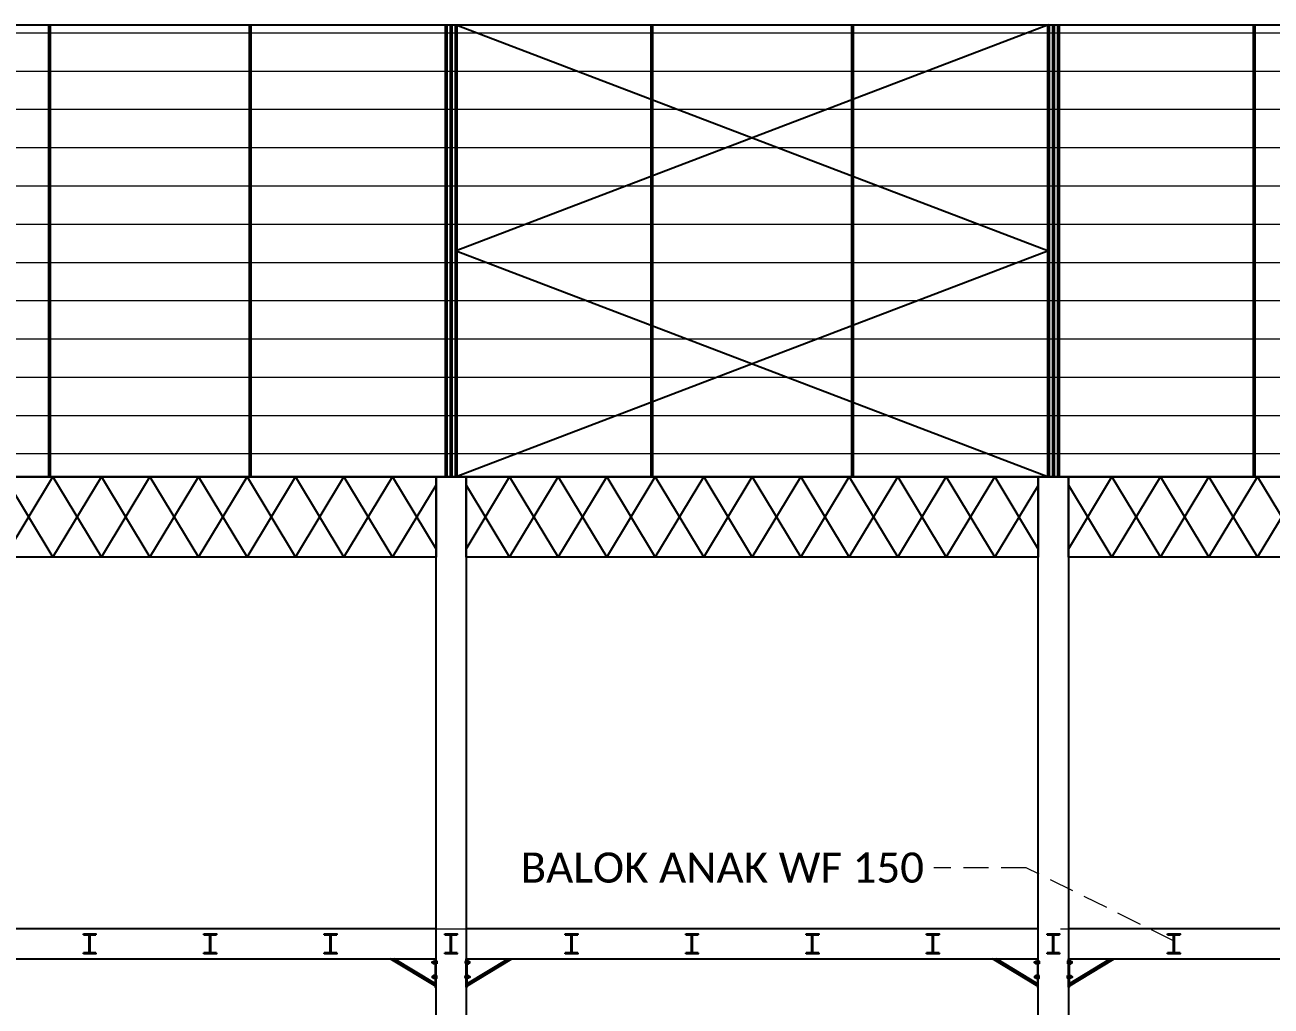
# Model space of a CAD drawing. Header units: millimetres. Extents: x 2175 to 3376, y 1504 to 1740.
# Drawn here: x 3338.5 to 3350.92, y 1617.56 to 1627.33 of the extents above; entities that cross this region are included whole.
import ezdxf

# ---------------------------------------------------------------- set-up
doc = ezdxf.new("R2010")
doc.units = ezdxf.units.MM
for name, pattern in [('DASHDOT2', [12.7, 6.35, -3.175, 0, -3.175]), ('DASHED', [19.05, 12.7, -6.35]), ('HIDDEN', [0.375, 0.25, -0.125])]:
    doc.linetypes.add(name, pattern=pattern)
for name, color, linetype in [('Atap', 3, 'Continuous'), ('GR', 7, 'Continuous'), ('HELP', 251, 'Continuous'), ('KOP TEKS', 1, 'Continuous'), ('SUNGAI', 150, 'Continuous'), ('TEXT', 7, 'Continuous'), ('WF 150', 5, 'Continuous')]:
    doc.layers.add(name, color=color, linetype=linetype)
doc.layers.add('Garis Dim', color=131, linetype='DASHED', lineweight=9)
doc.layers.add('HAT', color=8, linetype='Continuous', lineweight=9)
doc.styles.get("Standard").update_dxf_attribs({"font": 'arial.ttf'})

# ---------------------------------------------------------------- blocks, each defined once
blk = doc.blocks.new('BLK150')
at = {"layer": 'KOP TEKS', "color": 232}
for p, q in [((12566.28, -658.52), (12566.155, -658.52)), ((12566.212, -658.7), (12566.212, -658.52)), ((12566.222, -658.7), (12566.222, -658.52)), ((12566.28, -658.52), (12566.28, -658.51)), ((12566.222, -658.61), (12566.212, -658.61)), ((12566.155, -658.7), (12566.28, -658.7)), ((12566.28, -658.71), (12566.28, -658.7))]:
    blk.add_line(p, q, dxfattribs=at)
for points in [[(12566.28, -658.51), (12566.155, -658.51), (12566.155, -658.52)], [(12566.155, -658.7), (12566.155, -658.71), (12566.28, -658.71)]]:
    blk.add_lwpolyline(points, dxfattribs=at)

msp = doc.modelspace()

# ---------------------------------------------------------------- hatches: boundary and pattern name
at = {"layer": 'HAT', "lineweight": 0, "ltscale": 0.3, "true_color": 0x939598}
h = msp.add_hatch(dxfattribs=at)
h.set_pattern_fill('LINE', color=252, scale=0.12)
h.set_pattern_definition([(0, (-9457.1528, 2275.71535), (0, 0.381), [])])
h.paths.add_polyline_path([(3245.748, 1627.331), (3367.748, 1627.331), (3367.748, 1622.831), (3245.748, 1622.831)])

# ---------------------------------------------------------------- linework, layer by layer
at = {"color": 1, "lineweight": 50}
for p, q in [((3338.748, 1627.331), (3338.748, 1622.831)), ((3340.748, 1627.331), (3340.748, 1622.831)), ((3342.748, 1627.331), (3342.748, 1622.831)), ((3342.748, 1627.331), (3342.748, 1622.831)), ((3344.748, 1627.331), (3344.748, 1622.831)), ((3346.748, 1627.331), (3346.748, 1622.831)), ((3348.748, 1627.331), (3348.748, 1622.831)), ((3348.748, 1627.331), (3348.748, 1622.831)), ((3350.748, 1627.331), (3350.748, 1622.831))]:
    msp.add_line(p, q, dxfattribs=at)
for points in [[(3336.897, 1622.75), (3337.331, 1622.031), (3337.815, 1622.831), (3338.298, 1622.031), (3338.781, 1622.831), (3339.265, 1622.031), (3339.748, 1622.831), (3340.231, 1622.031), (3340.715, 1622.831), (3341.198, 1622.031), (3341.681, 1622.831), (3342.165, 1622.031), (3342.599, 1622.75)], [(3336.897, 1622.113), (3337.331, 1622.831), (3337.815, 1622.031), (3338.298, 1622.831), (3338.781, 1622.031), (3339.265, 1622.831), (3339.748, 1622.031), (3340.231, 1622.831), (3340.715, 1622.031), (3341.198, 1622.831), (3341.681, 1622.031), (3342.165, 1622.831), (3342.598, 1622.113)], [(3336.897, 1622.75), (3337.331, 1622.031), (3337.815, 1622.831), (3338.298, 1622.031), (3338.781, 1622.831), (3339.265, 1622.031), (3339.748, 1622.831), (3340.231, 1622.031), (3340.715, 1622.831), (3341.198, 1622.031), (3341.681, 1622.831), (3342.165, 1622.031), (3342.599, 1622.75)], [(3336.897, 1622.113), (3337.331, 1622.831), (3337.815, 1622.031), (3338.298, 1622.831), (3338.781, 1622.031), (3339.265, 1622.831), (3339.748, 1622.031), (3340.231, 1622.831), (3340.715, 1622.031), (3341.198, 1622.831), (3341.681, 1622.031), (3342.165, 1622.831), (3342.598, 1622.113)], [(3342.897, 1622.75), (3343.331, 1622.031), (3343.815, 1622.831), (3344.298, 1622.031), (3344.781, 1622.831), (3345.265, 1622.031), (3345.748, 1622.831), (3346.231, 1622.031), (3346.715, 1622.831), (3347.198, 1622.031), (3347.681, 1622.831), (3348.165, 1622.031), (3348.599, 1622.75)], [(3342.897, 1622.113), (3343.331, 1622.831), (3343.815, 1622.031), (3344.298, 1622.831), (3344.781, 1622.031), (3345.265, 1622.831), (3345.748, 1622.031), (3346.231, 1622.831), (3346.715, 1622.031), (3347.198, 1622.831), (3347.681, 1622.031), (3348.165, 1622.831), (3348.598, 1622.113)], [(3342.897, 1622.75), (3343.331, 1622.031), (3343.815, 1622.831), (3344.298, 1622.031), (3344.781, 1622.831), (3345.265, 1622.031), (3345.748, 1622.831), (3346.231, 1622.031), (3346.715, 1622.831), (3347.198, 1622.031), (3347.681, 1622.831), (3348.165, 1622.031), (3348.599, 1622.75)], [(3342.897, 1622.113), (3343.331, 1622.831), (3343.815, 1622.031), (3344.298, 1622.831), (3344.781, 1622.031), (3345.265, 1622.831), (3345.748, 1622.031), (3346.231, 1622.831), (3346.715, 1622.031), (3347.198, 1622.831), (3347.681, 1622.031), (3348.165, 1622.831), (3348.598, 1622.113)], [(3348.897, 1622.75), (3349.331, 1622.031), (3349.815, 1622.831), (3350.298, 1622.031), (3350.781, 1622.831), (3351.265, 1622.031), (3351.748, 1622.831), (3352.231, 1622.031), (3352.715, 1622.831), (3353.198, 1622.031), (3353.681, 1622.831), (3354.165, 1622.031), (3354.599, 1622.75)], [(3348.897, 1622.113), (3349.331, 1622.831), (3349.815, 1622.031), (3350.298, 1622.831), (3350.781, 1622.031), (3351.265, 1622.831), (3351.748, 1622.031), (3352.231, 1622.831), (3352.715, 1622.031), (3353.198, 1622.831), (3353.681, 1622.031), (3354.165, 1622.831), (3354.598, 1622.113)], [(3348.897, 1622.75), (3349.331, 1622.031), (3349.815, 1622.831), (3350.298, 1622.031), (3350.781, 1622.831), (3351.265, 1622.031), (3351.748, 1622.831), (3352.231, 1622.031), (3352.715, 1622.831), (3353.198, 1622.031), (3353.681, 1622.831), (3354.165, 1622.031), (3354.599, 1622.75)], [(3348.897, 1622.113), (3349.331, 1622.831), (3349.815, 1622.031), (3350.298, 1622.831), (3350.781, 1622.031), (3351.265, 1622.831), (3351.748, 1622.031), (3352.231, 1622.831), (3352.715, 1622.031), (3353.198, 1622.831), (3353.681, 1622.031), (3354.165, 1622.831), (3354.598, 1622.113)]]:
    msp.add_lwpolyline(points)
at = {"layer": 'Atap'}
for points in [[(3342.798, 1627.331), (3348.698, 1625.081), (3342.798, 1622.831)], [(3348.698, 1627.331), (3342.798, 1625.081), (3348.698, 1622.831)]]:
    msp.add_lwpolyline(points, dxfattribs=at)
at = {"layer": 'Garis Dim', "linetype": 'DASHDOT2', "ltscale": 0.1}
for p, q in [((3243.748, 1627.331), (3372.748, 1627.331)), ((3243.748, 1622.831), (3372.748, 1622.831)), ((3243.748, 1618.331), (3372.748, 1618.331))]:
    msp.add_line(p, q, dxfattribs=at)
at = {"layer": 'Garis Dim', "color": 0, "linetype": 'HIDDEN', "lineweight": 5}
msp.add_lwpolyline([(3349.951, 1618.209), (3348.477, 1618.94), (3347.556, 1618.94)], dxfattribs=at)
at = {"layer": 'GR'}
for points in [[(3245.748, 1627.331), (3367.748, 1627.331), (3367.748, 1622.831), (3245.748, 1622.831)], [(3342.598, 1618.331), (3336.898, 1618.331), (3336.898, 1618.031), (3342.598, 1618.031)], [(3348.598, 1618.331), (3342.898, 1618.331), (3342.898, 1618.031), (3348.598, 1618.031)], [(3354.598, 1618.331), (3348.898, 1618.331), (3348.898, 1618.031), (3354.598, 1618.031)]]:
    msp.add_lwpolyline(points, close=True, dxfattribs=at)
at = {"layer": 'HELP'}
for points in [[(3336.897, 1622.831), (3342.598, 1622.831), (3342.598, 1622.031), (3336.897, 1622.031)], [(3336.897, 1622.831), (3342.598, 1622.831), (3342.598, 1622.031), (3336.897, 1622.031)], [(3342.897, 1622.831), (3348.598, 1622.831), (3348.598, 1622.031), (3342.897, 1622.031)], [(3342.897, 1622.831), (3348.598, 1622.831), (3348.598, 1622.031), (3342.897, 1622.031)], [(3348.897, 1622.831), (3354.598, 1622.831), (3354.598, 1622.031), (3348.897, 1622.031)], [(3348.897, 1622.831), (3354.598, 1622.831), (3354.598, 1622.031), (3348.897, 1622.031)]]:
    msp.add_lwpolyline(points, close=True, dxfattribs=at)
at = {"layer": 'KOP TEKS', "color": 0}
for points in [[(3342.606, 1617.991), (3342.561, 1617.991), (3342.561, 1618.001), (3342.606, 1618.001)], [(3342.581, 1617.983), (3342.573, 1617.983), (3342.573, 1618.01), (3342.581, 1618.01)], [(3342.606, 1617.983), (3342.598, 1617.983), (3342.598, 1618.01), (3342.606, 1618.01)], [(3342.889, 1617.991), (3342.935, 1617.991), (3342.935, 1618.001), (3342.889, 1618.001)], [(3342.89, 1617.983), (3342.898, 1617.983), (3342.898, 1618.01), (3342.89, 1618.01)], [(3342.915, 1617.983), (3342.923, 1617.983), (3342.923, 1618.01), (3342.915, 1618.01)], [(3348.606, 1617.991), (3348.561, 1617.991), (3348.561, 1618.001), (3348.606, 1618.001)], [(3348.581, 1617.983), (3348.573, 1617.983), (3348.573, 1618.01), (3348.581, 1618.01)], [(3348.606, 1617.983), (3348.598, 1617.983), (3348.598, 1618.01), (3348.606, 1618.01)], [(3348.889, 1617.991), (3348.935, 1617.991), (3348.935, 1618.001), (3348.889, 1618.001)], [(3348.89, 1617.983), (3348.898, 1617.983), (3348.898, 1618.01), (3348.89, 1618.01)], [(3348.915, 1617.983), (3348.923, 1617.983), (3348.923, 1618.01), (3348.915, 1618.01)], [(3342.606, 1617.858), (3342.561, 1617.858), (3342.561, 1617.847), (3342.606, 1617.847)], [(3342.581, 1617.865), (3342.573, 1617.865), (3342.573, 1617.839), (3342.581, 1617.839)], [(3342.606, 1617.865), (3342.598, 1617.865), (3342.598, 1617.839), (3342.606, 1617.839)], [(3342.889, 1617.858), (3342.935, 1617.858), (3342.935, 1617.847), (3342.889, 1617.847)], [(3342.89, 1617.865), (3342.898, 1617.865), (3342.898, 1617.839), (3342.89, 1617.839)], [(3342.915, 1617.865), (3342.923, 1617.865), (3342.923, 1617.839), (3342.915, 1617.839)], [(3348.606, 1617.858), (3348.561, 1617.858), (3348.561, 1617.847), (3348.606, 1617.847)], [(3348.581, 1617.865), (3348.573, 1617.865), (3348.573, 1617.839), (3348.581, 1617.839)], [(3348.606, 1617.865), (3348.598, 1617.865), (3348.598, 1617.839), (3348.606, 1617.839)], [(3348.889, 1617.858), (3348.935, 1617.858), (3348.935, 1617.847), (3348.889, 1617.847)], [(3348.89, 1617.865), (3348.898, 1617.865), (3348.898, 1617.839), (3348.89, 1617.839)], [(3348.915, 1617.865), (3348.923, 1617.865), (3348.923, 1617.839), (3348.915, 1617.839)]]:
    msp.add_lwpolyline(points, close=True, dxfattribs=at)
for p in [(3342.581, 1617.991), (3342.915, 1617.991), (3348.581, 1617.991), (3348.915, 1617.991), (3342.581, 1617.858), (3342.915, 1617.858), (3348.581, 1617.858), (3348.915, 1617.858)]:
    msp.add_point(p, dxfattribs=at)
at = {"layer": 'SUNGAI'}
for p, q in [((3342.598, 1617.758), (3342.142, 1618.031)), ((3342.598, 1617.781), (3342.181, 1618.031)), ((3342.898, 1617.781), (3343.315, 1618.031)), ((3342.898, 1617.758), (3343.353, 1618.031)), ((3348.598, 1617.758), (3348.142, 1618.031)), ((3348.598, 1617.781), (3348.181, 1618.031)), ((3348.898, 1617.781), (3349.315, 1618.031)), ((3348.898, 1617.758), (3349.353, 1618.031))]:
    msp.add_line(p, q, dxfattribs=at)
for points in [[(3342.598, 1622.831), (3342.898, 1622.831), (3342.898, 1614.831), (3342.598, 1614.831)], [(3348.598, 1622.831), (3348.898, 1622.831), (3348.898, 1614.831), (3348.598, 1614.831)], [(3342.598, 1618.031), (3342.59, 1618.031), (3342.59, 1617.75), (3342.598, 1617.75)], [(3342.898, 1618.031), (3342.906, 1618.031), (3342.906, 1617.75), (3342.898, 1617.75)], [(3348.598, 1618.031), (3348.59, 1618.031), (3348.59, 1617.75), (3348.598, 1617.75)], [(3348.898, 1618.031), (3348.906, 1618.031), (3348.906, 1617.75), (3348.898, 1617.75)]]:
    msp.add_lwpolyline(points, close=True, dxfattribs=at)
at = {"layer": 'WF 150', "color": 0, "lineweight": 50}
for p, q in [((3342.698, 1627.331), (3342.698, 1622.831)), ((3342.698, 1627.331), (3342.698, 1622.831)), ((3342.798, 1627.331), (3342.798, 1622.831)), ((3342.798, 1627.331), (3342.798, 1622.831)), ((3348.698, 1627.331), (3348.698, 1622.831)), ((3348.698, 1627.331), (3348.698, 1622.831)), ((3348.798, 1627.331), (3348.798, 1622.831)), ((3348.798, 1627.331), (3348.798, 1622.831))]:
    msp.add_line(p, q, dxfattribs=at)

# ---------------------------------------------------------------- block references
at = {"layer": 'GR', "xscale": -1}
for p in [(15905.365, 2276.792), (15906.565, 2276.792), (15907.765, 2276.792), (15908.965, 2276.792), (15910.165, 2276.792), (15911.365, 2276.792), (15912.565, 2276.792), (15913.765, 2276.792), (15914.965, 2276.792), (15916.165, 2276.792)]:
    msp.add_blockref('BLK150', p, dxfattribs=at)

# ---------------------------------------------------------------- texts
at = {"layer": 'TEXT', "insert": (3347.459, 1619.091), "char_height": 0.3, "width": 4.04085, "attachment_point": 3}
msp.add_mtext('\\pxqr;{\\fCalibri Light|b0|i0|c0|p34;BALOK ANAK WF 150}', dxfattribs=at)

doc.saveas('drawing.dxf')
